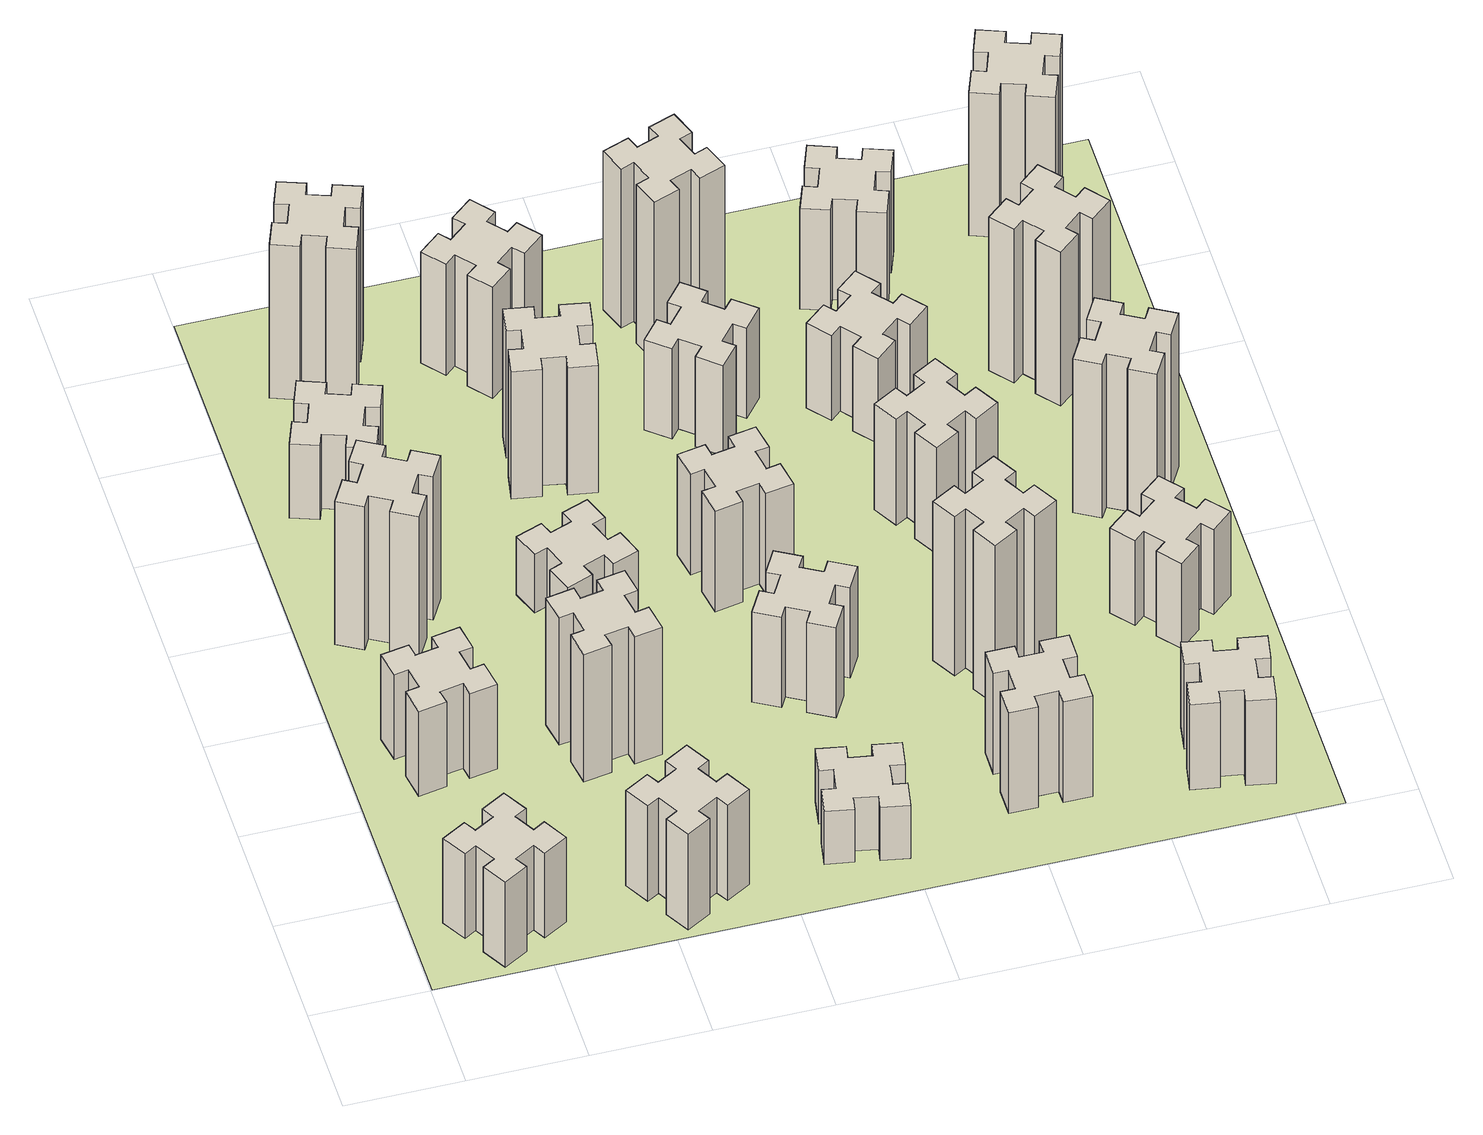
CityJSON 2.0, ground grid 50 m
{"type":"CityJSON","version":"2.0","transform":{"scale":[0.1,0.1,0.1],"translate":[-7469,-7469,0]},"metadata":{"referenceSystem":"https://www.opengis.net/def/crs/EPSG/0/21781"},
"CityObjects":{
"building1":{"type":"Building","attributes":{"class":"1000","function":"1000","usage":"1000","yearOfConstruction":2016,"roofType":"1000","measuredHeight":48,"storeysAboveGround":30,"storeysBelowGround":0},"geometry":[{"type":"Solid","lod":"1","boundaries":[[[[0,1,2,3,4,5,6,7,8,9,10,11,12,13,14,15,16,17,18,19]],[[17,16,20,21]],[[16,15,22,20]],[[15,14,23,22]],[[14,13,24,23]],[[13,12,25,24]],[[12,11,26,25]],[[11,10,27,26]],[[10,9,28,27]],[[9,8,29,28]],[[8,7,30,29]],[[7,6,31,30]],[[6,5,32,31]],[[5,4,33,32]],[[4,3,34,33]],[[3,2,35,34]],[[2,1,36,35]],[[1,0,37,36]],[[0,19,38,37]],[[19,18,39,38]],[[18,17,21,39]],[[24,25,26,27,28,29,30,31,32,33,34,35,36,37,38,39,21,20,22,23]]]]}]},
"building2":{"type":"Building","attributes":{"class":"1000","function":"1000","usage":"1000","yearOfConstruction":2016,"roofType":"1000","measuredHeight":48,"storeysAboveGround":30,"storeysBelowGround":0},"geometry":[{"type":"Solid","lod":"1","boundaries":[[[[40,41,42,43,44,45,46,47,48,49,50,51,52,53,54,55,56,57,58,59]],[[57,56,60,61]],[[56,55,62,60]],[[55,54,63,62]],[[54,53,64,63]],[[53,52,65,64]],[[52,51,66,65]],[[51,50,67,66]],[[50,49,68,67]],[[49,48,69,68]],[[48,47,70,69]],[[47,46,71,70]],[[46,45,72,71]],[[45,44,73,72]],[[44,43,74,73]],[[43,42,75,74]],[[42,41,76,75]],[[41,40,77,76]],[[40,59,78,77]],[[59,58,79,78]],[[58,57,61,79]],[[64,65,66,67,68,69,70,71,72,73,74,75,76,77,78,79,61,60,62,63]]]]}]},
"building3":{"type":"Building","attributes":{"class":"1000","function":"1000","usage":"1000","yearOfConstruction":2016,"roofType":"1000","measuredHeight":81,"storeysAboveGround":30,"storeysBelowGround":0},"geometry":[{"type":"Solid","lod":"1","boundaries":[[[[80,81,82,83,84,85,86,87,88,89,90,91,92,93,94,95,96,97,98,99]],[[97,96,100,101]],[[96,95,102,100]],[[95,94,103,102]],[[94,93,104,103]],[[93,92,105,104]],[[92,91,106,105]],[[91,90,107,106]],[[90,89,108,107]],[[89,88,109,108]],[[88,87,110,109]],[[87,86,111,110]],[[86,85,112,111]],[[85,84,113,112]],[[84,83,114,113]],[[83,82,115,114]],[[82,81,116,115]],[[81,80,117,116]],[[80,99,118,117]],[[99,98,119,118]],[[98,97,101,119]],[[104,105,106,107,108,109,110,111,112,113,114,115,116,117,118,119,101,100,102,103]]]]}]},
"building4":{"type":"Building","attributes":{"class":"1000","function":"1000","usage":"1000","yearOfConstruction":2016,"roofType":"1000","measuredHeight":42,"storeysAboveGround":30,"storeysBelowGround":0},"geometry":[{"type":"Solid","lod":"1","boundaries":[[[[120,121,122,123,124,125,126,127,128,129,130,131,132,133,134,135,136,137,138,139]],[[137,136,140,141]],[[136,135,142,140]],[[135,134,143,142]],[[134,133,144,143]],[[133,132,145,144]],[[132,131,146,145]],[[131,130,147,146]],[[130,129,148,147]],[[129,128,149,148]],[[128,127,150,149]],[[127,126,151,150]],[[126,125,152,151]],[[125,124,153,152]],[[124,123,154,153]],[[123,122,155,154]],[[122,121,156,155]],[[121,120,157,156]],[[120,139,158,157]],[[139,138,159,158]],[[138,137,141,159]],[[144,145,146,147,148,149,150,151,152,153,154,155,156,157,158,159,141,140,142,143]]]]}]},
"building5":{"type":"Building","attributes":{"class":"1000","function":"1000","usage":"1000","yearOfConstruction":2016,"roofType":"1000","measuredHeight":54,"storeysAboveGround":30,"storeysBelowGround":0},"geometry":[{"type":"Solid","lod":"1","boundaries":[[[[160,161,162,163,164,165,166,167,168,169,170,171,172,173,174,175,176,177,178,179]],[[177,176,180,181]],[[176,175,182,180]],[[175,174,183,182]],[[174,173,184,183]],[[173,172,185,184]],[[172,171,186,185]],[[171,170,187,186]],[[170,169,188,187]],[[169,168,189,188]],[[168,167,190,189]],[[167,166,191,190]],[[166,165,192,191]],[[165,164,193,192]],[[164,163,194,193]],[[163,162,195,194]],[[162,161,196,195]],[[161,160,197,196]],[[160,179,198,197]],[[179,178,199,198]],[[178,177,181,199]],[[184,185,186,187,188,189,190,191,192,193,194,195,196,197,198,199,181,180,182,183]]]]}]},
"building6":{"type":"Building","attributes":{"class":"1000","function":"1000","usage":"1000","yearOfConstruction":2016,"roofType":"1000","measuredHeight":72,"storeysAboveGround":30,"storeysBelowGround":0},"geometry":[{"type":"Solid","lod":"1","boundaries":[[[[200,201,202,203,204,205,206,207,208,209,210,211,212,213,214,215,216,217,218,219]],[[217,216,220,221]],[[216,215,222,220]],[[215,214,223,222]],[[214,213,224,223]],[[213,212,225,224]],[[212,211,226,225]],[[211,210,227,226]],[[210,209,228,227]],[[209,208,229,228]],[[208,207,230,229]],[[207,206,231,230]],[[206,205,232,231]],[[205,204,233,232]],[[204,203,234,233]],[[203,202,235,234]],[[202,201,236,235]],[[201,200,237,236]],[[200,219,238,237]],[[219,218,239,238]],[[218,217,221,239]],[[224,225,226,227,228,229,230,231,232,233,234,235,236,237,238,239,221,220,222,223]]]]}]},
"building7":{"type":"Building","attributes":{"class":"1000","function":"1000","usage":"1000","yearOfConstruction":2016,"roofType":"1000","measuredHeight":87,"storeysAboveGround":30,"storeysBelowGround":0},"geometry":[{"type":"Solid","lod":"1","boundaries":[[[[240,241,242,243,244,245,246,247,248,249,250,251,252,253,254,255,256,257,258,259]],[[257,256,260,261]],[[256,255,262,260]],[[255,254,263,262]],[[254,253,264,263]],[[253,252,265,264]],[[252,251,266,265]],[[251,250,267,266]],[[250,249,268,267]],[[249,248,269,268]],[[248,247,270,269]],[[247,246,271,270]],[[246,245,272,271]],[[245,244,273,272]],[[244,243,274,273]],[[243,242,275,274]],[[242,241,276,275]],[[241,240,277,276]],[[240,259,278,277]],[[259,258,279,278]],[[258,257,261,279]],[[264,265,266,267,268,269,270,271,272,273,274,275,276,277,278,279,261,260,262,263]]]]}]},
"building8":{"type":"Building","attributes":{"class":"1000","function":"1000","usage":"1000","yearOfConstruction":2016,"roofType":"1000","measuredHeight":33,"storeysAboveGround":30,"storeysBelowGround":0},"geometry":[{"type":"Solid","lod":"1","boundaries":[[[[280,281,282,283,284,285,286,287,288,289,290,291,292,293,294,295,296,297,298,299]],[[297,296,300,301]],[[296,295,302,300]],[[295,294,303,302]],[[294,293,304,303]],[[293,292,305,304]],[[292,291,306,305]],[[291,290,307,306]],[[290,289,308,307]],[[289,288,309,308]],[[288,287,310,309]],[[287,286,311,310]],[[286,285,312,311]],[[285,284,313,312]],[[284,283,314,313]],[[283,282,315,314]],[[282,281,316,315]],[[281,280,317,316]],[[280,299,318,317]],[[299,298,319,318]],[[298,297,301,319]],[[304,305,306,307,308,309,310,311,312,313,314,315,316,317,318,319,301,300,302,303]]]]}]},
"building9":{"type":"Building","attributes":{"class":"1000","function":"1000","usage":"1000","yearOfConstruction":2016,"roofType":"1000","measuredHeight":30,"storeysAboveGround":30,"storeysBelowGround":0},"geometry":[{"type":"Solid","lod":"1","boundaries":[[[[320,321,322,323,324,325,326,327,328,329,330,331,332,333,334,335,336,337,338,339]],[[337,336,340,341]],[[336,335,342,340]],[[335,334,343,342]],[[334,333,344,343]],[[333,332,345,344]],[[332,331,346,345]],[[331,330,347,346]],[[330,329,348,347]],[[329,328,349,348]],[[328,327,350,349]],[[327,326,351,350]],[[326,325,352,351]],[[325,324,353,352]],[[324,323,354,353]],[[323,322,355,354]],[[322,321,356,355]],[[321,320,357,356]],[[320,339,358,357]],[[339,338,359,358]],[[338,337,341,359]],[[344,345,346,347,348,349,350,351,352,353,354,355,356,357,358,359,341,340,342,343]]]]}]},
"building10":{"type":"Building","attributes":{"class":"1000","function":"1000","usage":"1000","yearOfConstruction":2016,"roofType":"1000","measuredHeight":72,"storeysAboveGround":30,"storeysBelowGround":0},"geometry":[{"type":"Solid","lod":"1","boundaries":[[[[360,361,362,363,364,365,366,367,368,369,370,371,372,373,374,375,376,377,378,379]],[[377,376,380,381]],[[376,375,382,380]],[[375,374,383,382]],[[374,373,384,383]],[[373,372,385,384]],[[372,371,386,385]],[[371,370,387,386]],[[370,369,388,387]],[[369,368,389,388]],[[368,367,390,389]],[[367,366,391,390]],[[366,365,392,391]],[[365,364,393,392]],[[364,363,394,393]],[[363,362,395,394]],[[362,361,396,395]],[[361,360,397,396]],[[360,379,398,397]],[[379,378,399,398]],[[378,377,381,399]],[[384,385,386,387,388,389,390,391,392,393,394,395,396,397,398,399,381,380,382,383]]]]}]},
"building11":{"type":"Building","attributes":{"class":"1000","function":"1000","usage":"1000","yearOfConstruction":2016,"roofType":"1000","measuredHeight":63,"storeysAboveGround":30,"storeysBelowGround":0},"geometry":[{"type":"Solid","lod":"1","boundaries":[[[[400,401,402,403,404,405,406,407,408,409,410,411,412,413,414,415,416,417,418,419]],[[417,416,420,421]],[[416,415,422,420]],[[415,414,423,422]],[[414,413,424,423]],[[413,412,425,424]],[[412,411,426,425]],[[411,410,427,426]],[[410,409,428,427]],[[409,408,429,428]],[[408,407,430,429]],[[407,406,431,430]],[[406,405,432,431]],[[405,404,433,432]],[[404,403,434,433]],[[403,402,435,434]],[[402,401,436,435]],[[401,400,437,436]],[[400,419,438,437]],[[419,418,439,438]],[[418,417,421,439]],[[424,425,426,427,428,429,430,431,432,433,434,435,436,437,438,439,421,420,422,423]]]]}]},
"building12":{"type":"Building","attributes":{"class":"1000","function":"1000","usage":"1000","yearOfConstruction":2016,"roofType":"1000","measuredHeight":51,"storeysAboveGround":30,"storeysBelowGround":0},"geometry":[{"type":"Solid","lod":"1","boundaries":[[[[440,441,442,443,444,445,446,447,448,449,450,451,452,453,454,455,456,457,458,459]],[[457,456,460,461]],[[456,455,462,460]],[[455,454,463,462]],[[454,453,464,463]],[[453,452,465,464]],[[452,451,466,465]],[[451,450,467,466]],[[450,449,468,467]],[[449,448,469,468]],[[448,447,470,469]],[[447,446,471,470]],[[446,445,472,471]],[[445,444,473,472]],[[444,443,474,473]],[[443,442,475,474]],[[442,441,476,475]],[[441,440,477,476]],[[440,459,478,477]],[[459,458,479,478]],[[458,457,461,479]],[[464,465,466,467,468,469,470,471,472,473,474,475,476,477,478,479,461,460,462,463]]]]}]},
"building13":{"type":"Building","attributes":{"class":"1000","function":"1000","usage":"1000","yearOfConstruction":2016,"roofType":"1000","measuredHeight":57,"storeysAboveGround":30,"storeysBelowGround":0},"geometry":[{"type":"Solid","lod":"1","boundaries":[[[[480,481,482,483,484,485,486,487,488,489,490,491,492,493,494,495,496,497,498,499]],[[497,496,500,501]],[[496,495,502,500]],[[495,494,503,502]],[[494,493,504,503]],[[493,492,505,504]],[[492,491,506,505]],[[491,490,507,506]],[[490,489,508,507]],[[489,488,509,508]],[[488,487,510,509]],[[487,486,511,510]],[[486,485,512,511]],[[485,484,513,512]],[[484,483,514,513]],[[483,482,515,514]],[[482,481,516,515]],[[481,480,517,516]],[[480,499,518,517]],[[499,498,519,518]],[[498,497,501,519]],[[504,505,506,507,508,509,510,511,512,513,514,515,516,517,518,519,501,500,502,503]]]]}]},
"building14":{"type":"Building","attributes":{"class":"1000","function":"1000","usage":"1000","yearOfConstruction":2016,"roofType":"1000","measuredHeight":51,"storeysAboveGround":30,"storeysBelowGround":0},"geometry":[{"type":"Solid","lod":"1","boundaries":[[[[520,521,522,523,524,525,526,527,528,529,530,531,532,533,534,535,536,537,538,539]],[[537,536,540,541]],[[536,535,542,540]],[[535,534,543,542]],[[534,533,544,543]],[[533,532,545,544]],[[532,531,546,545]],[[531,530,547,546]],[[530,529,548,547]],[[529,528,549,548]],[[528,527,550,549]],[[527,526,551,550]],[[526,525,552,551]],[[525,524,553,552]],[[524,523,554,553]],[[523,522,555,554]],[[522,521,556,555]],[[521,520,557,556]],[[520,539,558,557]],[[539,538,559,558]],[[538,537,541,559]],[[544,545,546,547,548,549,550,551,552,553,554,555,556,557,558,559,541,540,542,543]]]]}]},
"building15":{"type":"Building","attributes":{"class":"1000","function":"1000","usage":"1000","yearOfConstruction":2016,"roofType":"1000","measuredHeight":57,"storeysAboveGround":30,"storeysBelowGround":0},"geometry":[{"type":"Solid","lod":"1","boundaries":[[[[560,561,562,563,564,565,566,567,568,569,570,571,572,573,574,575,576,577,578,579]],[[577,576,580,581]],[[576,575,582,580]],[[575,574,583,582]],[[574,573,584,583]],[[573,572,585,584]],[[572,571,586,585]],[[571,570,587,586]],[[570,569,588,587]],[[569,568,589,588]],[[568,567,590,589]],[[567,566,591,590]],[[566,565,592,591]],[[565,564,593,592]],[[564,563,594,593]],[[563,562,595,594]],[[562,561,596,595]],[[561,560,597,596]],[[560,579,598,597]],[[579,578,599,598]],[[578,577,581,599]],[[584,585,586,587,588,589,590,591,592,593,594,595,596,597,598,599,581,580,582,583]]]]}]},
"building16":{"type":"Building","attributes":{"class":"1000","function":"1000","usage":"1000","yearOfConstruction":2016,"roofType":"1000","measuredHeight":90,"storeysAboveGround":30,"storeysBelowGround":0},"geometry":[{"type":"Solid","lod":"1","boundaries":[[[[600,601,602,603,604,605,606,607,608,609,610,611,612,613,614,615,616,617,618,619]],[[617,616,620,621]],[[616,615,622,620]],[[615,614,623,622]],[[614,613,624,623]],[[613,612,625,624]],[[612,611,626,625]],[[611,610,627,626]],[[610,609,628,627]],[[609,608,629,628]],[[608,607,630,629]],[[607,606,631,630]],[[606,605,632,631]],[[605,604,633,632]],[[604,603,634,633]],[[603,602,635,634]],[[602,601,636,635]],[[601,600,637,636]],[[600,619,638,637]],[[619,618,639,638]],[[618,617,621,639]],[[624,625,626,627,628,629,630,631,632,633,634,635,636,637,638,639,621,620,622,623]]]]}]},
"building17":{"type":"Building","attributes":{"class":"1000","function":"1000","usage":"1000","yearOfConstruction":2016,"roofType":"1000","measuredHeight":90,"storeysAboveGround":30,"storeysBelowGround":0},"geometry":[{"type":"Solid","lod":"1","boundaries":[[[[640,641,642,643,644,645,646,647,648,649,650,651,652,653,654,655,656,657,658,659]],[[657,656,660,661]],[[656,655,662,660]],[[655,654,663,662]],[[654,653,664,663]],[[653,652,665,664]],[[652,651,666,665]],[[651,650,667,666]],[[650,649,668,667]],[[649,648,669,668]],[[648,647,670,669]],[[647,646,671,670]],[[646,645,672,671]],[[645,644,673,672]],[[644,643,674,673]],[[643,642,675,674]],[[642,641,676,675]],[[641,640,677,676]],[[640,659,678,677]],[[659,658,679,678]],[[658,657,661,679]],[[664,665,666,667,668,669,670,671,672,673,674,675,676,677,678,679,661,660,662,663]]]]}]},
"building18":{"type":"Building","attributes":{"class":"1000","function":"1000","usage":"1000","yearOfConstruction":2016,"roofType":"1000","measuredHeight":60,"storeysAboveGround":30,"storeysBelowGround":0},"geometry":[{"type":"Solid","lod":"1","boundaries":[[[[680,681,682,683,684,685,686,687,688,689,690,691,692,693,694,695,696,697,698,699]],[[697,696,700,701]],[[696,695,702,700]],[[695,694,703,702]],[[694,693,704,703]],[[693,692,705,704]],[[692,691,706,705]],[[691,690,707,706]],[[690,689,708,707]],[[689,688,709,708]],[[688,687,710,709]],[[687,686,711,710]],[[686,685,712,711]],[[685,684,713,712]],[[684,683,714,713]],[[683,682,715,714]],[[682,681,716,715]],[[681,680,717,716]],[[680,699,718,717]],[[699,698,719,718]],[[698,697,701,719]],[[704,705,706,707,708,709,710,711,712,713,714,715,716,717,718,719,701,700,702,703]]]]}]},
"building19":{"type":"Building","attributes":{"class":"1000","function":"1000","usage":"1000","yearOfConstruction":2016,"roofType":"1000","measuredHeight":48,"storeysAboveGround":30,"storeysBelowGround":0},"geometry":[{"type":"Solid","lod":"1","boundaries":[[[[720,721,722,723,724,725,726,727,728,729,730,731,732,733,734,735,736,737,738,739]],[[737,736,740,741]],[[736,735,742,740]],[[735,734,743,742]],[[734,733,744,743]],[[733,732,745,744]],[[732,731,746,745]],[[731,730,747,746]],[[730,729,748,747]],[[729,728,749,748]],[[728,727,750,749]],[[727,726,751,750]],[[726,725,752,751]],[[725,724,753,752]],[[724,723,754,753]],[[723,722,755,754]],[[722,721,756,755]],[[721,720,757,756]],[[720,739,758,757]],[[739,738,759,758]],[[738,737,741,759]],[[744,745,746,747,748,749,750,751,752,753,754,755,756,757,758,759,741,740,742,743]]]]}]},
"building20":{"type":"Building","attributes":{"class":"1000","function":"1000","usage":"1000","yearOfConstruction":2016,"roofType":"1000","measuredHeight":48,"storeysAboveGround":30,"storeysBelowGround":0},"geometry":[{"type":"Solid","lod":"1","boundaries":[[[[760,761,762,763,764,765,766,767,768,769,770,771,772,773,774,775,776,777,778,779]],[[777,776,780,781]],[[776,775,782,780]],[[775,774,783,782]],[[774,773,784,783]],[[773,772,785,784]],[[772,771,786,785]],[[771,770,787,786]],[[770,769,788,787]],[[769,768,789,788]],[[768,767,790,789]],[[767,766,791,790]],[[766,765,792,791]],[[765,764,793,792]],[[764,763,794,793]],[[763,762,795,794]],[[762,761,796,795]],[[761,760,797,796]],[[760,779,798,797]],[[779,778,799,798]],[[778,777,781,799]],[[784,785,786,787,788,789,790,791,792,793,794,795,796,797,798,799,781,780,782,783]]]]}]},
"building21":{"type":"Building","attributes":{"class":"1000","function":"1000","usage":"1000","yearOfConstruction":2016,"roofType":"1000","measuredHeight":57,"storeysAboveGround":30,"storeysBelowGround":0},"geometry":[{"type":"Solid","lod":"1","boundaries":[[[[800,801,802,803,804,805,806,807,808,809,810,811,812,813,814,815,816,817,818,819]],[[817,816,820,821]],[[816,815,822,820]],[[815,814,823,822]],[[814,813,824,823]],[[813,812,825,824]],[[812,811,826,825]],[[811,810,827,826]],[[810,809,828,827]],[[809,808,829,828]],[[808,807,830,829]],[[807,806,831,830]],[[806,805,832,831]],[[805,804,833,832]],[[804,803,834,833]],[[803,802,835,834]],[[802,801,836,835]],[[801,800,837,836]],[[800,819,838,837]],[[819,818,839,838]],[[818,817,821,839]],[[824,825,826,827,828,829,830,831,832,833,834,835,836,837,838,839,821,820,822,823]]]]}]},
"building22":{"type":"Building","attributes":{"class":"1000","function":"1000","usage":"1000","yearOfConstruction":2016,"roofType":"1000","measuredHeight":48,"storeysAboveGround":30,"storeysBelowGround":0},"geometry":[{"type":"Solid","lod":"1","boundaries":[[[[840,841,842,843,844,845,846,847,848,849,850,851,852,853,854,855,856,857,858,859]],[[857,856,860,861]],[[856,855,862,860]],[[855,854,863,862]],[[854,853,864,863]],[[853,852,865,864]],[[852,851,866,865]],[[851,850,867,866]],[[850,849,868,867]],[[849,848,869,868]],[[848,847,870,869]],[[847,846,871,870]],[[846,845,872,871]],[[845,844,873,872]],[[844,843,874,873]],[[843,842,875,874]],[[842,841,876,875]],[[841,840,877,876]],[[840,859,878,877]],[[859,858,879,878]],[[858,857,861,879]],[[864,865,866,867,868,869,870,871,872,873,874,875,876,877,878,879,861,860,862,863]]]]}]},
"building23":{"type":"Building","attributes":{"class":"1000","function":"1000","usage":"1000","yearOfConstruction":2016,"roofType":"1000","measuredHeight":87,"storeysAboveGround":30,"storeysBelowGround":0},"geometry":[{"type":"Solid","lod":"1","boundaries":[[[[880,881,882,883,884,885,886,887,888,889,890,891,892,893,894,895,896,897,898,899]],[[897,896,900,901]],[[896,895,902,900]],[[895,894,903,902]],[[894,893,904,903]],[[893,892,905,904]],[[892,891,906,905]],[[891,890,907,906]],[[890,889,908,907]],[[889,888,909,908]],[[888,887,910,909]],[[887,886,911,910]],[[886,885,912,911]],[[885,884,913,912]],[[884,883,914,913]],[[883,882,915,914]],[[882,881,916,915]],[[881,880,917,916]],[[880,899,918,917]],[[899,898,919,918]],[[898,897,901,919]],[[904,905,906,907,908,909,910,911,912,913,914,915,916,917,918,919,901,900,902,903]]]]}]},
"building24":{"type":"Building","attributes":{"class":"1000","function":"1000","usage":"1000","yearOfConstruction":2016,"roofType":"1000","measuredHeight":87,"storeysAboveGround":30,"storeysBelowGround":0},"geometry":[{"type":"Solid","lod":"1","boundaries":[[[[920,921,922,923,924,925,926,927,928,929,930,931,932,933,934,935,936,937,938,939]],[[937,936,940,941]],[[936,935,942,940]],[[935,934,943,942]],[[934,933,944,943]],[[933,932,945,944]],[[932,931,946,945]],[[931,930,947,946]],[[930,929,948,947]],[[929,928,949,948]],[[928,927,950,949]],[[927,926,951,950]],[[926,925,952,951]],[[925,924,953,952]],[[924,923,954,953]],[[923,922,955,954]],[[922,921,956,955]],[[921,920,957,956]],[[920,939,958,957]],[[939,938,959,958]],[[938,937,941,959]],[[944,945,946,947,948,949,950,951,952,953,954,955,956,957,958,959,941,940,942,943]]]]}]},
"building25":{"type":"Building","attributes":{"class":"1000","function":"1000","usage":"1000","yearOfConstruction":2016,"roofType":"1000","measuredHeight":81,"storeysAboveGround":30,"storeysBelowGround":0},"geometry":[{"type":"Solid","lod":"1","boundaries":[[[[960,961,962,963,964,965,966,967,968,969,970,971,972,973,974,975,976,977,978,979]],[[977,976,980,981]],[[976,975,982,980]],[[975,974,983,982]],[[974,973,984,983]],[[973,972,985,984]],[[972,971,986,985]],[[971,970,987,986]],[[970,969,988,987]],[[969,968,989,988]],[[968,967,990,989]],[[967,966,991,990]],[[966,965,992,991]],[[965,964,993,992]],[[964,963,994,993]],[[963,962,995,994]],[[962,961,996,995]],[[961,960,997,996]],[[960,979,998,997]],[[979,978,999,998]],[[978,977,981,999]],[[984,985,986,987,988,989,990,991,992,993,994,995,996,997,998,999,981,980,982,983]]]]}]},
"landuse1":{"type":"LandUse","attributes":{"name":"plot1","function":"1010"},"geometry":[{"type":"MultiSurface","lod":"1","boundaries":[[[1000,1001,1002,1003]]]}]}
},
"vertices":[
[364,396,0],[277,346,0],[247,398,0],[143,338,0],[203,234,0],[255,264,0],[305,177,0],[253,147,0],[313,43,0],[417,103,0],[387,155,0],[474,205,0],[504,153,0],[608,213,0],[548,317,0],[496,287,0],[446,374,0],[498,404,0],[438,508,0],[334,448,0],[446,374,480],[498,404,480],[496,287,480],[548,317,480],[608,213,480],[504,153,480],[474,205,480],[387,155,480],[417,103,480],[313,43,480],[253,147,480],[305,177,480],[255,264,480],[203,234,480],[143,338,480],[247,398,480],[277,346,480],[364,396,480],[334,448,480],[438,508,480],
[345,1098,0],[444,1116,0],[454,1057,0],[572,1077,0],[551,1196,0],[492,1185,0],[475,1284,0],[534,1294,0],[513,1412,0],[395,1391,0],[405,1332,0],[307,1315,0],[297,1374,0],[178,1353,0],[199,1235,0],[258,1245,0],[276,1147,0],[217,1137,0],[237,1018,0],[356,1039,0],[276,1147,480],[217,1137,480],[258,1245,480],[199,1235,480],[178,1353,480],[297,1374,480],[307,1315,480],[405,1332,480],[395,1391,480],[513,1412,480],[534,1294,480],[475,1284,480],[492,1185,480],[551,1196,480],[572,1077,480],[454,1057,480],[444,1116,480],[345,1098,480],[356,1039,480],[237,1018,480],
[277,1885,0],[364,1835,0],[334,1783,0],[438,1723,0],[498,1827,0],[446,1857,0],[496,1944,0],[548,1914,0],[608,2018,0],[504,2078,0],[474,2026,0],[387,2076,0],[417,2128,0],[313,2188,0],[253,2084,0],[305,2054,0],[255,1967,0],[203,1997,0],[143,1893,0],[247,1833,0],[255,1967,810],[203,1997,810],[305,2054,810],[253,2084,810],[313,2188,810],[417,2128,810],[387,2076,810],[474,2026,810],[504,2078,810],[608,2018,810],[548,1914,810],[496,1944,810],[446,1857,810],[498,1827,810],[438,1723,810],[334,1783,810],[364,1835,810],[277,1885,810],[247,1833,810],[143,1893,810],
[291,2609,0],[385,2575,0],[364,2519,0],[477,2477,0],[518,2590,0],[462,2611,0],[496,2705,0],[552,2684,0],[593,2797,0],[480,2838,0],[460,2782,0],[366,2816,0],[387,2872,0],[274,2913,0],[233,2800,0],[289,2780,0],[255,2686,0],[199,2707,0],[157,2594,0],[270,2553,0],[255,2686,420],[199,2707,420],[289,2780,420],[233,2800,420],[274,2913,420],[387,2872,420],[366,2816,420],[460,2782,420],[480,2838,420],[593,2797,420],[552,2684,420],[496,2705,420],[462,2611,420],[518,2590,420],[477,2477,420],[364,2519,420],[385,2575,420],[291,2609,420],[270,2553,420],[157,2594,420],
[1104,396,0],[1017,346,0],[987,398,0],[883,338,0],[943,234,0],[995,264,0],[1045,177,0],[993,147,0],[1053,43,0],[1157,103,0],[1127,155,0],[1214,205,0],[1244,153,0],[1348,213,0],[1288,317,0],[1236,287,0],[1186,374,0],[1238,404,0],[1178,508,0],[1074,448,0],[1186,374,540],[1238,404,540],[1236,287,540],[1288,317,540],[1348,213,540],[1244,153,540],[1214,205,540],[1127,155,540],[1157,103,540],[1053,43,540],[993,147,540],[1045,177,540],[995,264,540],[943,234,540],[883,338,540],[987,398,540],[1017,346,540],[1104,396,540],[1074,448,540],[1178,508,540],
[1132,1085,0],[1115,1184,0],[1174,1194,0],[1153,1312,0],[1035,1291,0],[1045,1232,0],[947,1215,0],[937,1274,0],[818,1253,0],[839,1135,0],[898,1145,0],[916,1047,0],[857,1037,0],[877,918,0],[996,939,0],[985,998,0],[1084,1016,0],[1094,957,0],[1212,977,0],[1191,1096,0],[1084,1016,720],[1094,957,720],[985,998,720],[996,939,720],[877,918,720],[857,1037,720],[916,1047,720],[898,1145,720],[839,1135,720],[818,1253,720],[937,1274,720],[947,1215,720],[1045,1232,720],[1035,1291,720],[1153,1312,720],[1174,1194,720],[1115,1184,720],[1132,1085,720],[1191,1096,720],[1212,977,720],
[560,3422,0],[466,3456,0],[487,3512,0],[374,3553,0],[333,3440,0],[389,3420,0],[355,3326,0],[299,3347,0],[257,3234,0],[370,3193,0],[391,3249,0],[485,3215,0],[464,3159,0],[577,3117,0],[618,3230,0],[562,3251,0],[596,3345,0],[652,3324,0],[693,3437,0],[580,3478,0],[596,3345,870],[652,3324,870],[562,3251,870],[618,3230,870],[577,3117,870],[464,3159,870],[485,3215,870],[391,3249,870],[370,3193,870],[257,3234,870],[299,3347,870],[355,3326,870],[389,3420,870],[333,3440,870],[374,3553,870],[487,3512,870],[466,3456,870],[560,3422,870],[580,3478,870],[693,3437,870],
[995,1865,0],[1029,1771,0],[973,1750,0],[1014,1637,0],[1127,1679,0],[1106,1735,0],[1200,1769,0],[1220,1713,0],[1333,1754,0],[1292,1867,0],[1236,1846,0],[1202,1940,0],[1258,1960,0],[1217,2073,0],[1104,2032,0],[1125,1976,0],[1031,1942,0],[1010,1998,0],[897,1957,0],[939,1844,0],[1031,1942,330],[1010,1998,330],[1125,1976,330],[1104,2032,330],[1217,2073,330],[1258,1960,330],[1202,1940,330],[1236,1846,330],[1292,1867,330],[1333,1754,330],[1220,1713,330],[1200,1769,330],[1106,1735,330],[1127,1679,330],[1014,1637,330],[973,1750,330],[1029,1771,330],[995,1865,330],[939,1844,330],[897,1957,330],
[1955,307,0],[1972,405,0],[2031,395,0],[2052,513,0],[1934,534,0],[1924,475,0],[1825,492,0],[1836,551,0],[1717,572,0],[1697,454,0],[1756,444,0],[1738,345,0],[1679,356,0],[1658,237,0],[1777,217,0],[1787,276,0],[1885,258,0],[1875,199,0],[1993,178,0],[2014,297,0],[1885,258,300],[1875,199,300],[1787,276,300],[1777,217,300],[1658,237,300],[1679,356,300],[1738,345,300],[1756,444,300],[1697,454,300],[1717,572,300],[1836,551,300],[1825,492,300],[1924,475,300],[1934,534,300],[2052,513,300],[2031,395,300],[1972,405,300],[1955,307,300],[2014,297,300],[1993,178,300],
[1284,2695,0],[1185,2712,0],[1196,2771,0],[1077,2792,0],[1057,2674,0],[1116,2664,0],[1098,2565,0],[1039,2576,0],[1018,2457,0],[1137,2437,0],[1147,2496,0],[1245,2478,0],[1235,2419,0],[1353,2398,0],[1374,2517,0],[1315,2527,0],[1332,2625,0],[1391,2615,0],[1412,2733,0],[1294,2754,0],[1332,2625,720],[1391,2615,720],[1315,2527,720],[1374,2517,720],[1353,2398,720],[1235,2419,720],[1245,2478,720],[1147,2496,720],[1137,2437,720],[1018,2457,720],[1039,2576,720],[1098,2565,720],[1116,2664,720],[1057,2674,720],[1077,2792,720],[1196,2771,720],[1185,2712,720],[1284,2695,720],[1294,2754,720],[1412,2733,720],
[1083,3352,0],[1006,3287,0],[968,3333,0],[876,3256,0],[953,3164,0],[999,3203,0],[1063,3126,0],[1017,3088,0],[1094,2996,0],[1186,3073,0],[1148,3119,0],[1224,3183,0],[1263,3137,0],[1355,3214,0],[1278,3306,0],[1232,3268,0],[1167,3344,0],[1213,3383,0],[1136,3475,0],[1044,3398,0],[1167,3344,630],[1213,3383,630],[1232,3268,630],[1278,3306,630],[1355,3214,630],[1263,3137,630],[1224,3183,630],[1148,3119,630],[1186,3073,630],[1094,2996,630],[1017,3088,630],[1063,3126,630],[999,3203,630],[953,3164,630],[876,3256,630],[968,3333,630],[1006,3287,630],[1083,3352,630],[1044,3398,630],[1136,3475,630],
[1785,1314,0],[1735,1227,0],[1683,1257,0],[1623,1153,0],[1727,1093,0],[1757,1145,0],[1844,1095,0],[1814,1043,0],[1918,983,0],[1978,1087,0],[1926,1117,0],[1976,1204,0],[2028,1174,0],[2088,1278,0],[1984,1338,0],[1954,1286,0],[1867,1336,0],[1897,1388,0],[1793,1448,0],[1733,1344,0],[1867,1336,510],[1897,1388,510],[1954,1286,510],[1984,1338,510],[2088,1278,510],[2028,1174,510],[1976,1204,510],[1926,1117,510],[1978,1087,510],[1918,983,510],[1814,1043,510],[1844,1095,510],[1757,1145,510],[1727,1093,510],[1623,1153,510],[1683,1257,510],[1735,1227,510],[1785,1314,510],[1733,1344,510],[1793,1448,510],
[1872,1825,0],[1855,1924,0],[1914,1934,0],[1893,2052,0],[1775,2031,0],[1785,1972,0],[1687,1955,0],[1677,2014,0],[1558,1993,0],[1579,1875,0],[1638,1885,0],[1656,1787,0],[1597,1777,0],[1617,1658,0],[1736,1679,0],[1725,1738,0],[1824,1756,0],[1834,1697,0],[1952,1717,0],[1931,1836,0],[1824,1756,570],[1834,1697,570],[1725,1738,570],[1736,1679,570],[1617,1658,570],[1597,1777,570],[1656,1787,570],[1638,1885,570],[1579,1875,570],[1558,1993,570],[1677,2014,570],[1687,1955,570],[1785,1972,570],[1775,2031,570],[1893,2052,570],[1914,1934,570],[1855,1924,570],[1872,1825,570],[1931,1836,570],[1952,1717,570],
[1803,2804,0],[1739,2728,0],[1693,2766,0],[1616,2674,0],[1708,2597,0],[1746,2643,0],[1823,2579,0],[1784,2533,0],[1876,2456,0],[1953,2548,0],[1907,2586,0],[1972,2663,0],[2018,2624,0],[2095,2716,0],[2003,2793,0],[1964,2747,0],[1888,2812,0],[1926,2858,0],[1834,2935,0],[1757,2843,0],[1888,2812,510],[1926,2858,510],[1964,2747,510],[2003,2793,510],[2095,2716,510],[2018,2624,510],[1972,2663,510],[1907,2586,510],[1953,2548,510],[1876,2456,510],[1784,2533,510],[1823,2579,510],[1746,2643,510],[1708,2597,510],[1616,2674,510],[1693,2766,510],[1739,2728,510],[1803,2804,510],[1757,2843,510],[1834,2935,510],
[2485,525,0],[2485,425,0],[2425,425,0],[2425,305,0],[2545,305,0],[2545,365,0],[2645,365,0],[2645,305,0],[2765,305,0],[2765,425,0],[2705,425,0],[2705,525,0],[2765,525,0],[2765,645,0],[2645,645,0],[2645,585,0],[2545,585,0],[2545,645,0],[2425,645,0],[2425,525,0],[2545,585,570],[2545,645,570],[2645,585,570],[2645,645,570],[2765,645,570],[2765,525,570],[2705,525,570],[2705,425,570],[2765,425,570],[2765,305,570],[2645,305,570],[2645,365,570],[2545,365,570],[2545,305,570],[2425,305,570],[2425,425,570],[2485,425,570],[2485,525,570],[2425,525,570],[2425,645,570],
[1735,3245,0],[1769,3151,0],[1713,3130,0],[1754,3017,0],[1867,3059,0],[1846,3115,0],[1940,3149,0],[1960,3093,0],[2073,3134,0],[2032,3247,0],[1976,3226,0],[1942,3320,0],[1998,3340,0],[1957,3453,0],[1844,3412,0],[1865,3356,0],[1771,3322,0],[1750,3378,0],[1637,3337,0],[1679,3224,0],[1771,3322,900],[1750,3378,900],[1865,3356,900],[1844,3412,900],[1957,3453,900],[1998,3340,900],[1942,3320,900],[1976,3226,900],[2032,3247,900],[2073,3134,900],[1960,3093,900],[1940,3149,900],[1846,3115,900],[1867,3059,900],[1754,3017,900],[1713,3130,900],[1769,3151,900],[1735,3245,900],[1679,3224,900],[1637,3337,900],
[2584,1236,0],[2497,1186,0],[2467,1238,0],[2363,1178,0],[2423,1074,0],[2475,1104,0],[2525,1017,0],[2473,987,0],[2533,883,0],[2637,943,0],[2607,995,0],[2694,1045,0],[2724,993,0],[2828,1053,0],[2768,1157,0],[2716,1127,0],[2666,1214,0],[2718,1244,0],[2658,1348,0],[2554,1288,0],[2666,1214,900],[2718,1244,900],[2716,1127,900],[2768,1157,900],[2828,1053,900],[2724,993,900],[2694,1045,900],[2607,995,900],[2637,943,900],[2533,883,900],[2473,987,900],[2525,1017,900],[2475,1104,900],[2423,1074,900],[2363,1178,900],[2467,1238,900],[2497,1186,900],[2584,1236,900],[2554,1288,900],[2658,1348,900],
[2716,1967,0],[2666,2054,0],[2718,2084,0],[2658,2188,0],[2554,2128,0],[2584,2076,0],[2497,2026,0],[2467,2078,0],[2363,2018,0],[2423,1914,0],[2475,1944,0],[2525,1857,0],[2473,1827,0],[2533,1723,0],[2637,1783,0],[2607,1835,0],[2694,1885,0],[2724,1833,0],[2828,1893,0],[2768,1997,0],[2694,1885,600],[2724,1833,600],[2607,1835,600],[2637,1783,600],[2533,1723,600],[2473,1827,600],[2525,1857,600],[2475,1944,600],[2423,1914,600],[2363,2018,600],[2467,2078,600],[2497,2026,600],[2584,2076,600],[2554,2128,600],[2658,2188,600],[2718,2084,600],[2666,2054,600],[2716,1967,600],[2768,1997,600],[2828,1893,600],
[2379,2563,0],[2443,2486,0],[2397,2448,0],[2474,2356,0],[2566,2433,0],[2528,2479,0],[2604,2543,0],[2643,2497,0],[2735,2574,0],[2658,2666,0],[2612,2628,0],[2547,2704,0],[2593,2743,0],[2516,2835,0],[2424,2758,0],[2463,2712,0],[2386,2647,0],[2348,2693,0],[2256,2616,0],[2333,2524,0],[2386,2647,480],[2348,2693,480],[2463,2712,480],[2424,2758,480],[2516,2835,480],[2593,2743,480],[2547,2704,480],[2612,2628,480],[2658,2666,480],[2735,2574,480],[2643,2497,480],[2604,2543,480],[2528,2479,480],[2566,2433,480],[2474,2356,480],[2397,2448,480],[2443,2486,480],[2379,2563,480],[2333,2524,480],[2256,2616,480],
[3404,475,0],[3305,492,0],[3316,551,0],[3197,572,0],[3177,454,0],[3236,444,0],[3218,345,0],[3159,356,0],[3138,237,0],[3257,217,0],[3267,276,0],[3365,258,0],[3355,199,0],[3473,178,0],[3494,297,0],[3435,307,0],[3452,405,0],[3511,395,0],[3532,513,0],[3414,534,0],[3452,405,480],[3511,395,480],[3435,307,480],[3494,297,480],[3473,178,480],[3355,199,480],[3365,258,480],[3267,276,480],[3257,217,480],[3138,237,480],[3159,356,480],[3218,345,480],[3236,444,480],[3177,454,480],[3197,572,480],[3316,551,480],[3305,492,480],[3404,475,480],[3414,534,480],[3532,513,480],
[2509,3320,0],[2475,3226,0],[2419,3247,0],[2377,3134,0],[2490,3093,0],[2511,3149,0],[2605,3115,0],[2584,3059,0],[2697,3017,0],[2738,3130,0],[2682,3151,0],[2716,3245,0],[2772,3224,0],[2813,3337,0],[2700,3378,0],[2680,3322,0],[2586,3356,0],[2607,3412,0],[2494,3453,0],[2453,3340,0],[2586,3356,570],[2607,3412,570],[2680,3322,570],[2700,3378,570],[2813,3337,570],[2772,3224,570],[2716,3245,570],[2682,3151,570],[2738,3130,570],[2697,3017,570],[2584,3059,570],[2605,3115,570],[2511,3149,570],[2490,3093,570],[2377,3134,570],[2419,3247,570],[2475,3226,570],[2509,3320,570],[2453,3340,570],[2494,3453,570],
[3452,1248,0],[3387,1324,0],[3433,1363,0],[3356,1455,0],[3264,1378,0],[3303,1332,0],[3226,1267,0],[3188,1313,0],[3096,1236,0],[3173,1144,0],[3219,1183,0],[3283,1106,0],[3237,1068,0],[3314,976,0],[3406,1053,0],[3368,1099,0],[3444,1163,0],[3483,1117,0],[3575,1194,0],[3498,1286,0],[3444,1163,480],[3483,1117,480],[3368,1099,480],[3406,1053,480],[3314,976,480],[3237,1068,480],[3283,1106,480],[3219,1183,480],[3173,1144,480],[3096,1236,480],[3188,1313,480],[3226,1267,480],[3303,1332,480],[3264,1378,480],[3356,1455,480],[3433,1363,480],[3387,1324,480],[3452,1248,480],[3498,1286,480],[3575,1194,480],
[3406,1757,0],[3456,1844,0],[3508,1814,0],[3568,1918,0],[3464,1978,0],[3434,1926,0],[3347,1976,0],[3377,2028,0],[3273,2088,0],[3213,1984,0],[3265,1954,0],[3215,1867,0],[3163,1897,0],[3103,1793,0],[3207,1733,0],[3237,1785,0],[3324,1735,0],[3294,1683,0],[3398,1623,0],[3458,1727,0],[3324,1735,870],[3294,1683,870],[3237,1785,870],[3207,1733,870],[3103,1793,870],[3163,1897,870],[3215,1867,870],[3265,1954,870],[3213,1984,870],[3273,2088,870],[3377,2028,870],[3347,1976,870],[3434,1926,870],[3464,1978,870],[3568,1918,870],[3508,1814,870],[3456,1844,870],[3406,1757,870],[3458,1727,870],[3398,1623,870],
[3268,2479,0],[3344,2543,0],[3383,2497,0],[3475,2574,0],[3398,2666,0],[3352,2628,0],[3287,2704,0],[3333,2743,0],[3256,2835,0],[3164,2758,0],[3203,2712,0],[3126,2647,0],[3088,2693,0],[2996,2616,0],[3073,2524,0],[3119,2563,0],[3183,2486,0],[3137,2448,0],[3214,2356,0],[3306,2433,0],[3183,2486,870],[3137,2448,870],[3119,2563,870],[3073,2524,870],[2996,2616,870],[3088,2693,870],[3126,2647,870],[3203,2712,870],[3164,2758,870],[3256,2835,870],[3333,2743,870],[3287,2704,870],[3352,2628,870],[3398,2666,870],[3475,2574,870],[3383,2497,870],[3344,2543,870],[3268,2479,870],[3306,2433,870],[3214,2356,870],
[3420,3522,0],[3326,3556,0],[3347,3612,0],[3234,3653,0],[3193,3540,0],[3249,3520,0],[3215,3426,0],[3159,3447,0],[3117,3334,0],[3230,3293,0],[3251,3349,0],[3345,3315,0],[3324,3259,0],[3437,3217,0],[3478,3330,0],[3422,3351,0],[3456,3445,0],[3512,3424,0],[3553,3537,0],[3440,3578,0],[3456,3445,810],[3512,3424,810],[3422,3351,810],[3478,3330,810],[3437,3217,810],[3324,3259,810],[3345,3315,810],[3251,3349,810],[3230,3293,810],[3117,3334,810],[3159,3447,810],[3215,3426,810],[3249,3520,810],[3193,3540,810],[3234,3653,810],[3347,3612,810],[3326,3556,810],[3420,3522,810],[3440,3578,810],[3553,3537,810],
[5,3705,0],[3705,3705,0],[3705,5,0],[5,5,0]
]}
